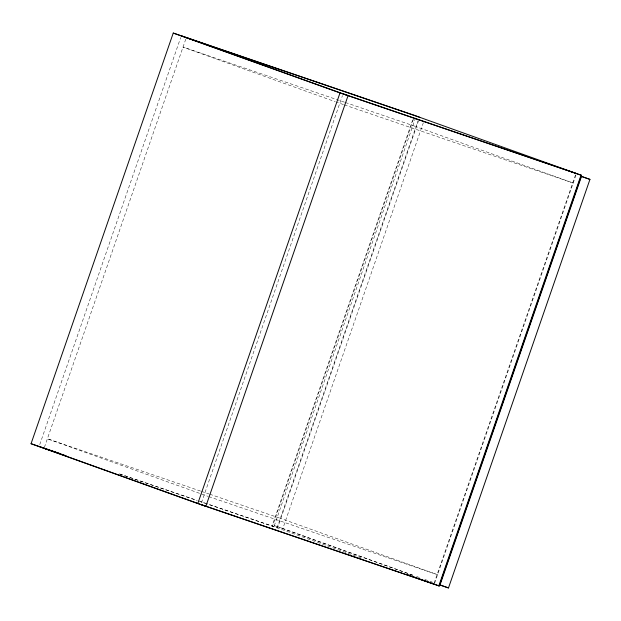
<?xml version="1.0" encoding="UTF-8"?>
<svg xmlns="http://www.w3.org/2000/svg" width="621" height="621" viewBox="0 0 621 621"><rect width="100%" height="100%" fill="white"/><g stroke="black" fill="none" stroke-linecap="round" stroke-linejoin="round"><path stroke-width="0.47" stroke-dasharray="3.1 2.33" d="M39.736 444.628L180.664 37.633M44.401 447.399L186.308 37.602M201.445 502.785L342.458 95.572M412.693 119.923L272.076 526.003L361.833 558.209M413.454 119.162L272.526 526.15L200.529 501.574M412.678 575.248L274.335 525.607L415.496 117.967M277.075 527.796L418.011 120.8M418.538 120.738L277.525 527.951L206.451 503.685M412.981 575.209L282.834 528.51L423.359 122.702M434.126 583.181L576.032 173.383M434.576 583.336L576.474 173.538M344.453 102.186L183.024 47.072L335.216 101.689M345.377 102.504L416.45 126.769M343.444 104.576L336.124 102.015M344.36 104.887L573.199 183.016L416 126.614M200.56 491.079L47.382 438.783L207.802 496.28M201.476 491.39L208.819 493.897M209.735 494.207L280.808 518.473M208.718 496.59L437.557 574.72L280.358 518.318M274.335 525.607L282.834 528.51M119.814 474.017L196.865 500.324M119.317 473.932L197.276 500.549M198.2 500.868L205.535 503.367M416.621 576.513L419.354 577.491M424.811 579.455L434.824 583.049"/><path stroke-width="0.93" d="M414.277 115.343L581.481 175.332L439.28 585.991L197.804 503.553L31.05 443.712L173.251 33.053L414.727 115.49M197.804 503.553L340.005 92.894L173.251 33.053M438.83 585.836L581.031 175.176M589.95 179.391L581.45 176.488L439.978 585.044L448.478 587.947L589.95 179.391L580.852 176.123M186.308 37.602L419.726 117.291M343.056 93.849L576.474 173.538M340.005 92.894L581.481 175.332M31.05 443.712L59.274 453.353M44.099 448.261L66.113 455.775M200.847 504.508L434.273 584.198M181.301 35.801L348.055 95.642L205.854 506.301L39.1 446.46M439.373 584.679L448.478 587.947M407.842 574.712L439.28 585.991"/></g></svg>
